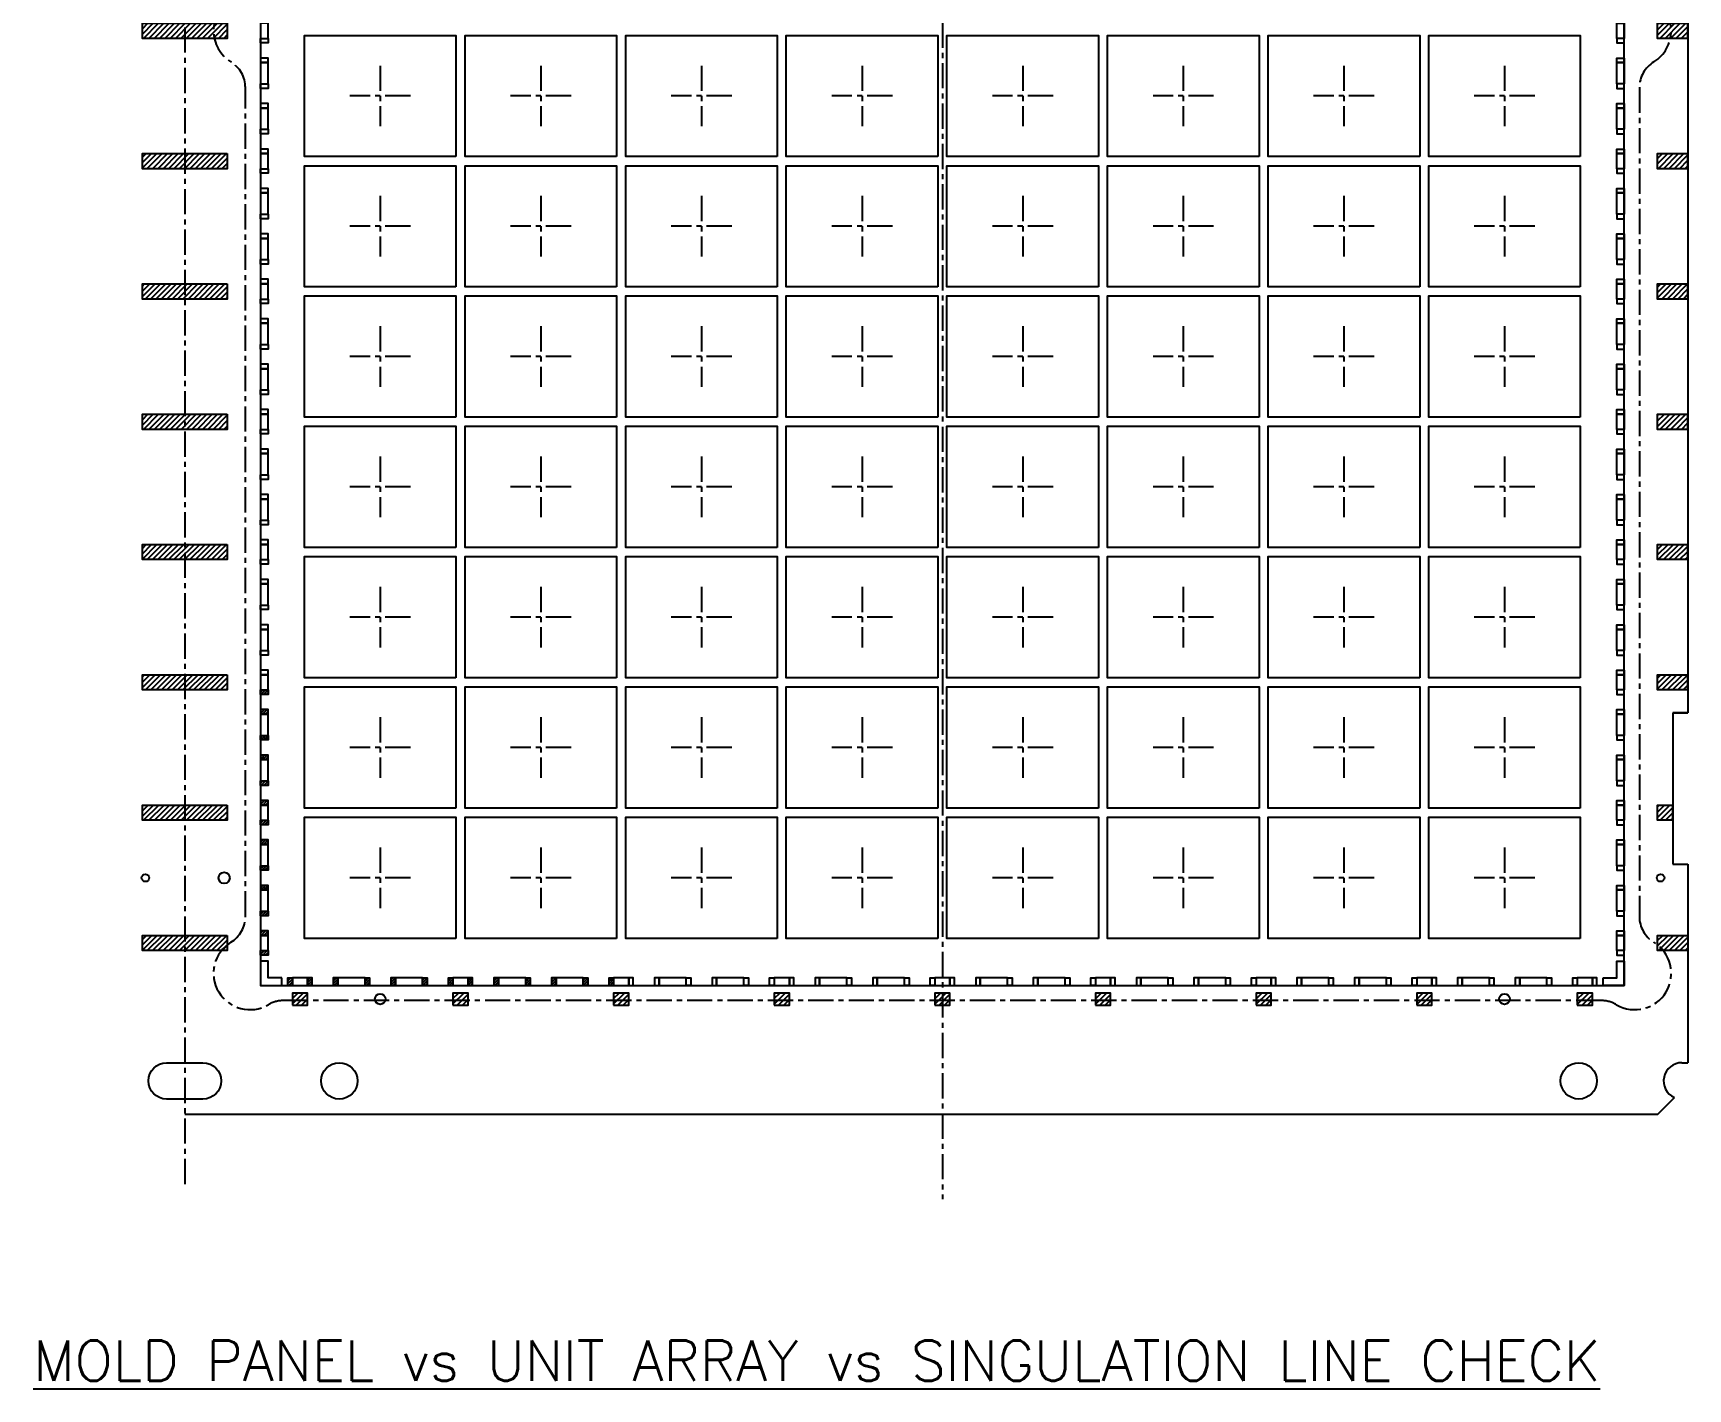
# Model space of a CAD drawing. Extents: x 255 to 461, y -61 to 88.
# Drawn here: x 377.2 to 459.1, y -47.1 to 20 of the extents above; entities that cross this region are included whole.
import ezdxf

# ---------------------------------------------------------------- set-up
doc = ezdxf.new("R2010")
doc.units = 0
doc.header["$MEASUREMENT"] = 0
doc.linetypes.add('CENTER', pattern=[2, 1.25, -0.25, 0.25, -0.25])
doc.layers.get('0').update_dxf_attribs({"linetype": 'CONTINUOUS'})
doc.layers.add('CENTER', color=1, linetype='CENTER')
doc.layers.add('half_bottom', color=4, linetype='CONTINUOUS')
doc.styles.add('ROMANS', font='romans.shx', dxfattribs={"height": 2})
pattern_1 = [(45, (849.88825, 405.13205), (-0.066291261, 0.066291261), [])]
pattern_2 = [(45, (-138.37387, 462.52261), (-0.13258252, 0.13258252), [])]

msp = doc.modelspace()

# ---------------------------------------------------------------- hatches: boundary and pattern name
at = {"layer": 'half_bottom'}
h = msp.add_hatch(dxfattribs=at)
h.set_pattern_fill('ANSI31', color=256, scale=1.5, angle=180, style=0)
h.set_pattern_definition([(225, (-138.37387, 462.52261), (0.13258252, -0.13258252), [])])
h.paths.add_polyline_path([(386.831, 65.603), (382.631, 65.603), (382.631, 64.853), (386.831, 64.853)])
h.paths.add_polyline_path([(386.831, 59.153), (382.631, 59.153), (382.631, 58.403), (386.831, 58.403)])
h.paths.add_polyline_path([(386.831, 52.703), (382.631, 52.703), (382.631, 51.953), (386.831, 51.953)])
h.paths.add_polyline_path([(386.831, 46.253), (382.631, 46.253), (382.631, 45.503), (386.831, 45.503)])
h.paths.add_polyline_path([(386.831, 39.803), (382.631, 39.803), (382.631, 39.053), (386.831, 39.053)])
h.paths.add_polyline_path([(386.831, 33.353), (382.631, 33.353), (382.631, 32.603), (386.831, 32.603)])
h.paths.add_polyline_path([(386.831, 26.903), (382.631, 26.903), (382.631, 26.153), (386.831, 26.153)])
h.paths.add_polyline_path([(386.831, 20.453), (382.631, 20.453), (382.631, 19.703), (386.831, 19.703)])
h.paths.add_polyline_path([(386.831, 14.003), (382.631, 14.003), (382.631, 13.253), (386.831, 13.253)])
h.paths.add_polyline_path([(386.831, 7.553), (382.631, 7.553), (382.631, 6.803), (386.831, 6.803)])
h.paths.add_polyline_path([(386.831, 1.103), (382.631, 1.103), (382.631, 0.353), (386.831, 0.353)])
h.paths.add_polyline_path([(386.831, -5.347), (382.631, -5.347), (382.631, -6.097), (386.831, -6.097)])
h.paths.add_polyline_path([(386.831, -11.797), (382.631, -11.797), (382.631, -12.547), (386.831, -12.547)])
h.paths.add_polyline_path([(386.831, -18.247), (382.631, -18.247), (382.631, -18.997), (386.831, -18.997)])
h.paths.add_polyline_path([(386.831, -24.697), (382.631, -24.697), (382.631, -25.447), (386.831, -25.447)])
h = msp.add_hatch(dxfattribs=at)
h.set_pattern_fill('ANSI31', color=256, scale=1.5)
h.set_pattern_definition([(45, (587.0097, 264.31879), (-0.13258252, 0.13258252), [])])
h.paths.add_polyline_path([(457.631, 64.853), (459.131, 64.853), (459.131, 65.603), (457.631, 65.603)])
h.paths.add_polyline_path([(457.631, 59.153), (457.631, 58.403), (458.381, 58.403), (458.381, 59.153)])
h.paths.add_polyline_path([(459.131, 51.953), (459.131, 52.703), (457.631, 52.703), (457.631, 51.953)])
h.paths.add_polyline_path([(457.631, 45.503), (459.131, 45.503), (459.131, 46.253), (457.631, 46.253)])
h.paths.add_polyline_path([(457.631, 32.603), (459.131, 32.603), (459.131, 33.353), (457.631, 33.353)])
h.paths.add_polyline_path([(457.631, 39.053), (459.131, 39.053), (459.131, 39.803), (457.631, 39.803)])
h.paths.add_polyline_path([(457.631, 26.153), (459.131, 26.153), (459.131, 26.903), (457.631, 26.903)])
h.paths.add_polyline_path([(457.631, 19.703), (459.131, 19.703), (459.131, 20.453), (457.631, 20.453)])
h.paths.add_polyline_path([(457.631, 13.253), (459.131, 13.253), (459.131, 14.003), (457.631, 14.003)])
h.paths.add_polyline_path([(457.631, 6.803), (459.131, 6.803), (459.131, 7.553), (457.631, 7.553)])
h.paths.add_polyline_path([(457.631, 1.103), (457.631, 0.353), (459.131, 0.353), (459.131, 1.103)])
h.paths.add_polyline_path([(457.631, -6.097), (459.131, -6.097), (459.131, -5.347), (457.631, -5.347)])
h.paths.add_polyline_path([(457.631, -12.547), (459.131, -12.547), (459.131, -11.797), (457.631, -11.797)])
h.paths.add_polyline_path([(459.131, -24.697), (457.631, -24.697), (457.631, -25.447), (459.131, -25.447)])
h.paths.add_polyline_path([(458.381, -18.247), (457.631, -18.247), (457.631, -18.997), (458.381, -18.997)])
h = msp.add_hatch(dxfattribs=at)
h.set_pattern_fill('ANSI31', color=256, scale=0.75)
h.set_pattern_definition(pattern_1)
h.paths.add_polyline_path([(388.856, -12.547), (388.481, -12.547), (388.481, -12.772), (388.856, -12.772)])
h.paths.add_polyline_path([(388.856, -13.522), (388.481, -13.522), (388.481, -13.747), (388.856, -13.747)])
h.paths.add_polyline_path([(388.856, -14.797), (388.481, -14.797), (388.481, -15.022), (388.856, -15.022)])
h.paths.add_polyline_path([(388.856, -15.772), (388.481, -15.772), (388.481, -15.997), (388.856, -15.997)])
h.paths.add_polyline_path([(388.856, -17.047), (388.481, -17.047), (388.481, -17.272), (388.856, -17.272)])
h.paths.add_polyline_path([(388.856, -18.022), (388.481, -18.022), (388.481, -18.247), (388.856, -18.247)])
h.paths.add_polyline_path([(388.856, -18.997), (388.481, -18.997), (388.481, -19.222), (388.856, -19.222)])
h.paths.add_polyline_path([(388.856, -19.972), (388.481, -19.972), (388.481, -20.197), (388.856, -20.197)])
h.paths.add_polyline_path([(388.856, -21.247), (388.481, -21.247), (388.481, -21.472), (388.856, -21.472)])
h.paths.add_polyline_path([(388.856, -22.222), (388.481, -22.222), (388.481, -22.447), (388.856, -22.447)])
h.paths.add_polyline_path([(388.856, -23.497), (388.481, -23.497), (388.481, -23.722), (388.856, -23.722)])
h.paths.add_polyline_path([(388.856, -24.472), (388.481, -24.472), (388.481, -24.697), (388.856, -24.697)])
h.paths.add_polyline_path([(388.856, -25.447), (388.481, -25.447), (388.481, -25.672), (388.856, -25.672)])
h = msp.add_hatch(dxfattribs=at)
h.set_pattern_fill('ANSI31', color=256, scale=0.75)
h.set_pattern_definition(pattern_1)
h.paths.add_polyline_path([(390.056, -26.797), (389.831, -26.797), (389.831, -27.172), (390.056, -27.172)])
h.paths.add_polyline_path([(391.031, -26.797), (390.806, -26.797), (390.806, -27.172), (391.031, -27.172)])
h.paths.add_polyline_path([(392.306, -26.797), (392.081, -26.797), (392.081, -27.172), (392.306, -27.172)])
h.paths.add_polyline_path([(393.881, -26.797), (393.656, -26.797), (393.656, -27.172), (393.881, -27.172)])
h.paths.add_polyline_path([(395.156, -26.797), (394.931, -26.797), (394.931, -27.172), (395.156, -27.172)])
h.paths.add_polyline_path([(396.731, -26.797), (396.506, -26.797), (396.506, -27.172), (396.731, -27.172)])
h.paths.add_polyline_path([(398.006, -26.797), (397.781, -26.797), (397.781, -27.172), (398.006, -27.172)])
h.paths.add_polyline_path([(398.981, -26.797), (398.756, -26.797), (398.756, -27.172), (398.981, -27.172)])
h.paths.add_polyline_path([(400.256, -26.797), (400.031, -26.797), (400.031, -27.172), (400.256, -27.172)])
h.paths.add_polyline_path([(401.831, -26.797), (401.606, -26.797), (401.606, -27.172), (401.831, -27.172)])
h.paths.add_polyline_path([(403.106, -26.797), (402.881, -26.797), (402.881, -27.172), (403.106, -27.172)])
h.paths.add_polyline_path([(404.681, -26.797), (404.456, -26.797), (404.456, -27.172), (404.681, -27.172)])
h.paths.add_polyline_path([(405.956, -26.797), (405.731, -26.797), (405.731, -27.172), (405.956, -27.172)])
h = msp.add_hatch(dxfattribs=at)
h.set_pattern_fill('ANSI31', color=256, scale=1.5, style=0)
h.set_pattern_definition(pattern_2)
h.paths.add_polyline_path([(390.806, -27.547), (390.056, -27.547), (390.056, -28.147), (390.806, -28.147)])
h = msp.add_hatch(dxfattribs=at)
h.set_pattern_fill('ANSI31', color=256, scale=1.5, style=0)
h.set_pattern_definition(pattern_2)
h.paths.add_polyline_path([(398.006, -27.547), (398.006, -28.147), (398.756, -28.147), (398.756, -27.547)])
h = msp.add_hatch(dxfattribs=at)
h.set_pattern_fill('ANSI31', color=256, scale=1.5, style=0)
h.set_pattern_definition(pattern_2)
h.paths.add_polyline_path([(405.956, -28.147), (406.706, -28.147), (406.706, -27.547), (405.956, -27.547)])
h = msp.add_hatch(dxfattribs=at)
h.set_pattern_fill('ANSI31', color=256, scale=1.5, style=0)
h.set_pattern_definition(pattern_2)
h.paths.add_polyline_path([(413.906, -27.547), (413.906, -28.147), (414.656, -28.147), (414.656, -27.547)])
h = msp.add_hatch(dxfattribs=at)
h.set_pattern_fill('ANSI31', color=256, scale=1.5, style=0)
h.set_pattern_definition(pattern_2)
h.paths.add_polyline_path([(421.856, -28.147), (422.606, -28.147), (422.606, -27.547), (421.856, -27.547)])
h = msp.add_hatch(dxfattribs=at)
h.set_pattern_fill('ANSI31', color=256, scale=1.5, style=0)
h.set_pattern_definition(pattern_2)
h.paths.add_polyline_path([(429.806, -28.147), (430.556, -28.147), (430.556, -27.547), (429.806, -27.547)])
h = msp.add_hatch(dxfattribs=at)
h.set_pattern_fill('ANSI31', color=256, scale=1.5, style=0)
h.set_pattern_definition(pattern_2)
h.paths.add_polyline_path([(437.756, -27.547), (437.756, -28.147), (438.506, -28.147), (438.506, -27.547)])
h = msp.add_hatch(dxfattribs=at)
h.set_pattern_fill('ANSI31', color=256, scale=1.5, style=0)
h.set_pattern_definition(pattern_2)
h.paths.add_polyline_path([(445.706, -27.547), (445.706, -28.147), (446.456, -28.147), (446.456, -27.547)])
h = msp.add_hatch(dxfattribs=at)
h.set_pattern_fill('ANSI31', color=256, scale=1.5, style=0)
h.set_pattern_definition(pattern_2)
h.paths.add_polyline_path([(453.656, -27.547), (453.656, -28.147), (454.406, -28.147), (454.406, -27.547)])

# ---------------------------------------------------------------- linework, layer by layer
for p, q in [((459.131, 53.828), (459.131, -13.672)), ((459.131, 53.828), (459.131, -13.672)), ((459.131, -13.672), (458.381, -13.672)), ((458.381, -13.672), (458.381, -21.172)), ((458.381, -13.672), (459.131, -13.672)), ((458.381, -13.672), (458.381, -21.172)), ((458.381, -21.172), (459.131, -21.172)), ((458.381, -21.172), (459.131, -21.172)), ((459.131, -21.172), (459.131, -30.997)), ((458.831, -30.997), (459.131, -30.997)), ((457.637, -33.547), (458.465, -32.719)), ((384.731, -33.547), (457.637, -33.547))]:
    msp.add_line(p, q)
for points in [[(388.481, -27.172), (455.981, -27.172), (455.981, 67.328), (388.481, 67.328)], [(388.481, 20.453), (388.481, 19.703), (388.856, 19.703), (388.856, 20.453)], [(455.981, 20.453), (455.981, 19.703), (455.606, 19.703), (455.606, 20.453)], [(388.481, 18.503), (388.481, 17.453), (388.856, 17.453), (388.856, 18.503)], [(455.981, 18.503), (455.981, 17.453), (455.606, 17.453), (455.606, 18.503)], [(388.481, 16.253), (388.481, 15.203), (388.856, 15.203), (388.856, 16.253)], [(455.981, 16.253), (455.981, 15.203), (455.606, 15.203), (455.606, 16.253)], [(388.481, 14.003), (388.481, 13.253), (388.856, 13.253), (388.856, 14.003)], [(455.981, 14.003), (455.981, 13.253), (455.606, 13.253), (455.606, 14.003)], [(388.481, 12.053), (388.481, 11.003), (388.856, 11.003), (388.856, 12.053)], [(455.981, 12.053), (455.981, 11.003), (455.606, 11.003), (455.606, 12.053)], [(388.481, 9.803), (388.481, 8.753), (388.856, 8.753), (388.856, 9.803)], [(455.981, 9.803), (455.981, 8.753), (455.606, 8.753), (455.606, 9.803)], [(388.481, 7.553), (388.481, 6.803), (388.856, 6.803), (388.856, 7.553)], [(455.981, 7.553), (455.981, 6.803), (455.606, 6.803), (455.606, 7.553)], [(388.481, 5.603), (388.481, 4.553), (388.856, 4.553), (388.856, 5.603)], [(455.981, 5.603), (455.981, 4.553), (455.606, 4.553), (455.606, 5.603)], [(388.481, 3.353), (388.481, 2.303), (388.856, 2.303), (388.856, 3.353)], [(455.981, 3.353), (455.981, 2.303), (455.606, 2.303), (455.606, 3.353)], [(388.481, 1.103), (388.481, 0.353), (388.856, 0.353), (388.856, 1.103)], [(455.981, 1.103), (455.981, 0.353), (455.606, 0.353), (455.606, 1.103)], [(388.481, -0.847), (388.481, -1.897), (388.856, -1.897), (388.856, -0.847)], [(455.981, -0.847), (455.981, -1.897), (455.606, -1.897), (455.606, -0.847)], [(388.481, -3.097), (388.481, -4.147), (388.856, -4.147), (388.856, -3.097)], [(455.981, -3.097), (455.981, -4.147), (455.606, -4.147), (455.606, -3.097)], [(388.481, -5.347), (388.481, -6.097), (388.856, -6.097), (388.856, -5.347)], [(455.981, -5.347), (455.981, -6.097), (455.606, -6.097), (455.606, -5.347)], [(388.481, -7.297), (388.481, -8.347), (388.856, -8.347), (388.856, -7.297)], [(455.981, -7.297), (455.981, -8.347), (455.606, -8.347), (455.606, -7.297)], [(388.481, -9.547), (388.481, -10.597), (388.856, -10.597), (388.856, -9.547)], [(455.981, -9.547), (455.981, -10.597), (455.606, -10.597), (455.606, -9.547)], [(388.481, -11.797), (388.481, -12.547), (388.856, -12.547), (388.856, -11.797)], [(455.981, -11.797), (455.981, -12.547), (455.606, -12.547), (455.606, -11.797)], [(388.481, -13.747), (388.481, -14.797), (388.856, -14.797), (388.856, -13.747)], [(455.981, -13.747), (455.981, -14.797), (455.606, -14.797), (455.606, -13.747)], [(388.481, -15.997), (388.481, -17.047), (388.856, -17.047), (388.856, -15.997)], [(455.981, -15.997), (455.981, -17.047), (455.606, -17.047), (455.606, -15.997)], [(388.481, -18.247), (388.481, -18.997), (388.856, -18.997), (388.856, -18.247)], [(455.981, -18.247), (455.981, -18.997), (455.606, -18.997), (455.606, -18.247)], [(388.481, -20.197), (388.481, -21.247), (388.856, -21.247), (388.856, -20.197)], [(455.981, -20.197), (455.981, -21.247), (455.606, -21.247), (455.606, -20.197)], [(388.481, -22.447), (388.481, -23.497), (388.856, -23.497), (388.856, -22.447)], [(455.981, -22.447), (455.981, -23.497), (455.606, -23.497), (455.606, -22.447)], [(388.481, -24.697), (388.481, -25.447), (388.856, -25.447), (388.856, -24.697)], [(455.981, -24.697), (455.981, -25.447), (455.606, -25.447), (455.606, -24.697)], [(389.531, -26.797), (388.856, -26.797), (388.856, -25.972), (388.481, -25.972), (388.481, -27.172), (389.531, -27.172)], [(454.931, -26.797), (455.606, -26.797), (455.606, -25.972), (455.981, -25.972), (455.981, -27.172), (454.931, -27.172)], [(390.806, -26.797), (390.056, -26.797), (390.056, -27.172), (390.806, -27.172)], [(393.656, -27.172), (393.656, -26.797), (392.306, -26.797), (392.306, -27.172)], [(396.506, -27.172), (396.506, -26.797), (395.156, -26.797), (395.156, -27.172)], [(398.756, -26.797), (398.006, -26.797), (398.006, -27.172), (398.756, -27.172)], [(401.606, -27.172), (401.606, -26.797), (400.256, -26.797), (400.256, -27.172)], [(404.456, -27.172), (404.456, -26.797), (403.106, -26.797), (403.106, -27.172)], [(406.706, -26.797), (405.956, -26.797), (405.956, -27.172), (406.706, -27.172)], [(409.556, -27.172), (409.556, -26.797), (408.206, -26.797), (408.206, -27.172)], [(412.406, -27.172), (412.406, -26.797), (411.056, -26.797), (411.056, -27.172)], [(414.656, -26.797), (413.906, -26.797), (413.906, -27.172), (414.656, -27.172)], [(417.506, -27.172), (417.506, -26.797), (416.156, -26.797), (416.156, -27.172)], [(420.356, -27.172), (420.356, -26.797), (419.006, -26.797), (419.006, -27.172)], [(422.606, -26.797), (421.856, -26.797), (421.856, -27.172), (422.606, -27.172)], [(425.456, -27.172), (425.456, -26.797), (424.106, -26.797), (424.106, -27.172)], [(428.306, -27.172), (428.306, -26.797), (426.956, -26.797), (426.956, -27.172)], [(430.556, -26.797), (429.806, -26.797), (429.806, -27.172), (430.556, -27.172)], [(433.406, -27.172), (433.406, -26.797), (432.056, -26.797), (432.056, -27.172)], [(436.256, -27.172), (436.256, -26.797), (434.906, -26.797), (434.906, -27.172)], [(438.506, -26.797), (437.756, -26.797), (437.756, -27.172), (438.506, -27.172)], [(441.356, -27.172), (441.356, -26.797), (440.006, -26.797), (440.006, -27.172)], [(444.206, -27.172), (444.206, -26.797), (442.856, -26.797), (442.856, -27.172)], [(446.456, -26.797), (445.706, -26.797), (445.706, -27.172), (446.456, -27.172)], [(449.306, -27.172), (449.306, -26.797), (447.956, -26.797), (447.956, -27.172)], [(452.156, -27.172), (452.156, -26.797), (450.806, -26.797), (450.806, -27.172)], [(454.406, -26.797), (453.656, -26.797), (453.656, -27.172), (454.406, -27.172)]]:
    msp.add_lwpolyline(points, close=True)
at = {"linetype": 'ByBlock'}
for points in [[(398.156, 13.853), (390.656, 13.853), (390.656, 19.853), (398.156, 19.853)], [(406.106, 13.853), (398.606, 13.853), (398.606, 19.853), (406.106, 19.853)], [(414.056, 13.853), (406.556, 13.853), (406.556, 19.853), (414.056, 19.853)], [(422.006, 13.853), (414.506, 13.853), (414.506, 19.853), (422.006, 19.853)], [(429.956, 13.853), (422.456, 13.853), (422.456, 19.853), (429.956, 19.853)], [(437.906, 13.853), (430.406, 13.853), (430.406, 19.853), (437.906, 19.853)], [(445.856, 13.853), (438.356, 13.853), (438.356, 19.853), (445.856, 19.853)], [(453.806, 13.853), (446.306, 13.853), (446.306, 19.853), (453.806, 19.853)], [(398.156, 7.403), (390.656, 7.403), (390.656, 13.403), (398.156, 13.403)], [(406.106, 7.403), (398.606, 7.403), (398.606, 13.403), (406.106, 13.403)], [(414.056, 7.403), (406.556, 7.403), (406.556, 13.403), (414.056, 13.403)], [(422.006, 7.403), (414.506, 7.403), (414.506, 13.403), (422.006, 13.403)], [(429.956, 7.403), (422.456, 7.403), (422.456, 13.403), (429.956, 13.403)], [(437.906, 7.403), (430.406, 7.403), (430.406, 13.403), (437.906, 13.403)], [(445.856, 7.403), (438.356, 7.403), (438.356, 13.403), (445.856, 13.403)], [(453.806, 7.403), (446.306, 7.403), (446.306, 13.403), (453.806, 13.403)], [(398.156, 0.953), (390.656, 0.953), (390.656, 6.953), (398.156, 6.953)], [(406.106, 0.953), (398.606, 0.953), (398.606, 6.953), (406.106, 6.953)], [(414.056, 0.953), (406.556, 0.953), (406.556, 6.953), (414.056, 6.953)], [(422.006, 0.953), (414.506, 0.953), (414.506, 6.953), (422.006, 6.953)], [(429.956, 0.953), (422.456, 0.953), (422.456, 6.953), (429.956, 6.953)], [(437.906, 0.953), (430.406, 0.953), (430.406, 6.953), (437.906, 6.953)], [(445.856, 0.953), (438.356, 0.953), (438.356, 6.953), (445.856, 6.953)], [(453.806, 0.953), (446.306, 0.953), (446.306, 6.953), (453.806, 6.953)], [(398.156, -5.497), (390.656, -5.497), (390.656, 0.503), (398.156, 0.503)], [(406.106, -5.497), (398.606, -5.497), (398.606, 0.503), (406.106, 0.503)], [(414.056, -5.497), (406.556, -5.497), (406.556, 0.503), (414.056, 0.503)], [(422.006, -5.497), (414.506, -5.497), (414.506, 0.503), (422.006, 0.503)], [(429.956, -5.497), (422.456, -5.497), (422.456, 0.503), (429.956, 0.503)], [(437.906, -5.497), (430.406, -5.497), (430.406, 0.503), (437.906, 0.503)], [(445.856, -5.497), (438.356, -5.497), (438.356, 0.503), (445.856, 0.503)], [(453.806, -5.497), (446.306, -5.497), (446.306, 0.503), (453.806, 0.503)], [(398.156, -11.947), (390.656, -11.947), (390.656, -5.947), (398.156, -5.947)], [(406.106, -11.947), (398.606, -11.947), (398.606, -5.947), (406.106, -5.947)], [(414.056, -11.947), (406.556, -11.947), (406.556, -5.947), (414.056, -5.947)], [(422.006, -11.947), (414.506, -11.947), (414.506, -5.947), (422.006, -5.947)], [(429.956, -11.947), (422.456, -11.947), (422.456, -5.947), (429.956, -5.947)], [(437.906, -11.947), (430.406, -11.947), (430.406, -5.947), (437.906, -5.947)], [(445.856, -11.947), (438.356, -11.947), (438.356, -5.947), (445.856, -5.947)], [(453.806, -11.947), (446.306, -11.947), (446.306, -5.947), (453.806, -5.947)], [(398.156, -18.397), (390.656, -18.397), (390.656, -12.397), (398.156, -12.397)], [(406.106, -18.397), (398.606, -18.397), (398.606, -12.397), (406.106, -12.397)], [(414.056, -18.397), (406.556, -18.397), (406.556, -12.397), (414.056, -12.397)], [(422.006, -18.397), (414.506, -18.397), (414.506, -12.397), (422.006, -12.397)], [(429.956, -18.397), (422.456, -18.397), (422.456, -12.397), (429.956, -12.397)], [(437.906, -18.397), (430.406, -18.397), (430.406, -12.397), (437.906, -12.397)], [(445.856, -18.397), (438.356, -18.397), (438.356, -12.397), (445.856, -12.397)], [(453.806, -18.397), (446.306, -18.397), (446.306, -12.397), (453.806, -12.397)], [(398.156, -24.847), (390.656, -24.847), (390.656, -18.847), (398.156, -18.847)], [(406.106, -24.847), (398.606, -24.847), (398.606, -18.847), (406.106, -18.847)], [(414.056, -24.847), (406.556, -24.847), (406.556, -18.847), (414.056, -18.847)], [(422.006, -24.847), (414.506, -24.847), (414.506, -18.847), (422.006, -18.847)], [(429.956, -24.847), (422.456, -24.847), (422.456, -18.847), (429.956, -18.847)], [(437.906, -24.847), (430.406, -24.847), (430.406, -18.847), (437.906, -18.847)], [(445.856, -24.847), (438.356, -24.847), (438.356, -18.847), (445.856, -18.847)], [(453.806, -24.847), (446.306, -24.847), (446.306, -18.847), (453.806, -18.847)]]:
    msp.add_lwpolyline(points, close=True, dxfattribs=at)
msp.add_lwpolyline([(385.631, -30.997, -1), (385.631, -32.797), (383.831, -32.797, -1), (383.831, -30.997)], format="xyb", close=True)
for centre, radius in [((382.781, -21.847), 0.188), ((386.681, -21.847), 0.277), ((457.781, -21.847), 0.188), ((394.406, -27.847), 0.263), ((450.056, -27.847), 0.263), ((392.381, -31.897), 0.9), ((453.731, -31.897), 0.9)]:
    msp.add_circle(centre, radius)
msp.add_arc((458.831, -31.897), 0.9, 90, 245.9607)
at = {"layer": 'CENTER'}
for p, q in [((384.731, 74.247), (384.731, -37.148)), ((422.231, 72.483), (422.231, -37.75)), ((394.406, 18.353), (394.406, 15.353)), ((402.356, 18.353), (402.356, 15.353)), ((410.306, 18.353), (410.306, 15.353)), ((418.256, 18.353), (418.256, 15.353)), ((426.206, 18.353), (426.206, 15.353)), ((434.156, 18.353), (434.156, 15.353)), ((442.106, 18.353), (442.106, 15.353)), ((450.056, 18.353), (450.056, 15.353)), ((395.906, 16.853), (392.906, 16.853)), ((403.856, 16.853), (400.856, 16.853)), ((411.806, 16.853), (408.806, 16.853)), ((419.756, 16.853), (416.756, 16.853)), ((427.706, 16.853), (424.706, 16.853)), ((435.656, 16.853), (432.656, 16.853)), ((443.606, 16.853), (440.606, 16.853)), ((451.556, 16.853), (448.556, 16.853)), ((394.406, 11.903), (394.406, 8.903)), ((402.356, 11.903), (402.356, 8.903)), ((410.306, 11.903), (410.306, 8.903)), ((418.256, 11.903), (418.256, 8.903)), ((426.206, 11.903), (426.206, 8.903)), ((434.156, 11.903), (434.156, 8.903)), ((442.106, 11.903), (442.106, 8.903)), ((450.056, 11.903), (450.056, 8.903)), ((395.906, 10.403), (392.906, 10.403)), ((403.856, 10.403), (400.856, 10.403)), ((411.806, 10.403), (408.806, 10.403)), ((419.756, 10.403), (416.756, 10.403)), ((427.706, 10.403), (424.706, 10.403)), ((435.656, 10.403), (432.656, 10.403)), ((443.606, 10.403), (440.606, 10.403)), ((451.556, 10.403), (448.556, 10.403)), ((394.406, 5.453), (394.406, 2.453)), ((402.356, 5.453), (402.356, 2.453)), ((410.306, 5.453), (410.306, 2.453)), ((418.256, 5.453), (418.256, 2.453)), ((426.206, 5.453), (426.206, 2.453)), ((434.156, 5.453), (434.156, 2.453)), ((442.106, 5.453), (442.106, 2.453)), ((450.056, 5.453), (450.056, 2.453)), ((395.906, 3.953), (392.906, 3.953)), ((403.856, 3.953), (400.856, 3.953)), ((411.806, 3.953), (408.806, 3.953)), ((419.756, 3.953), (416.756, 3.953)), ((427.706, 3.953), (424.706, 3.953)), ((435.656, 3.953), (432.656, 3.953)), ((443.606, 3.953), (440.606, 3.953)), ((451.556, 3.953), (448.556, 3.953)), ((394.406, -0.997), (394.406, -3.997)), ((402.356, -0.997), (402.356, -3.997)), ((410.306, -0.997), (410.306, -3.997)), ((418.256, -0.997), (418.256, -3.997)), ((426.206, -0.997), (426.206, -3.997)), ((434.156, -0.997), (434.156, -3.997)), ((442.106, -0.997), (442.106, -3.997)), ((450.056, -0.997), (450.056, -3.997)), ((395.906, -2.497), (392.906, -2.497)), ((403.856, -2.497), (400.856, -2.497)), ((411.806, -2.497), (408.806, -2.497)), ((419.756, -2.497), (416.756, -2.497)), ((427.706, -2.497), (424.706, -2.497)), ((435.656, -2.497), (432.656, -2.497)), ((443.606, -2.497), (440.606, -2.497)), ((451.556, -2.497), (448.556, -2.497)), ((394.406, -7.447), (394.406, -10.447)), ((402.356, -7.447), (402.356, -10.447)), ((410.306, -7.447), (410.306, -10.447)), ((418.256, -7.447), (418.256, -10.447)), ((426.206, -7.447), (426.206, -10.447)), ((434.156, -7.447), (434.156, -10.447)), ((442.106, -7.447), (442.106, -10.447)), ((450.056, -7.447), (450.056, -10.447)), ((395.906, -8.947), (392.906, -8.947)), ((403.856, -8.947), (400.856, -8.947)), ((411.806, -8.947), (408.806, -8.947)), ((419.756, -8.947), (416.756, -8.947)), ((427.706, -8.947), (424.706, -8.947)), ((435.656, -8.947), (432.656, -8.947)), ((443.606, -8.947), (440.606, -8.947)), ((451.556, -8.947), (448.556, -8.947)), ((394.406, -13.897), (394.406, -16.897)), ((402.356, -13.897), (402.356, -16.897)), ((410.306, -13.897), (410.306, -16.897)), ((418.256, -13.897), (418.256, -16.897)), ((426.206, -13.897), (426.206, -16.897)), ((434.156, -13.897), (434.156, -16.897)), ((442.106, -13.897), (442.106, -16.897)), ((450.056, -13.897), (450.056, -16.897)), ((395.906, -15.397), (392.906, -15.397)), ((403.856, -15.397), (400.856, -15.397)), ((411.806, -15.397), (408.806, -15.397)), ((419.756, -15.397), (416.756, -15.397)), ((427.706, -15.397), (424.706, -15.397)), ((435.656, -15.397), (432.656, -15.397)), ((443.606, -15.397), (440.606, -15.397)), ((451.556, -15.397), (448.556, -15.397)), ((394.406, -20.347), (394.406, -23.347)), ((402.356, -20.347), (402.356, -23.347)), ((410.306, -20.347), (410.306, -23.347)), ((418.256, -20.347), (418.256, -23.347)), ((426.206, -20.347), (426.206, -23.347)), ((434.156, -20.347), (434.156, -23.347)), ((442.106, -20.347), (442.106, -23.347)), ((450.056, -20.347), (450.056, -23.347)), ((395.906, -21.847), (392.906, -21.847)), ((403.856, -21.847), (400.856, -21.847)), ((411.806, -21.847), (408.806, -21.847)), ((419.756, -21.847), (416.756, -21.847)), ((427.706, -21.847), (424.706, -21.847)), ((435.656, -21.847), (432.656, -21.847)), ((443.606, -21.847), (440.606, -21.847)), ((451.556, -21.847), (448.556, -21.847))]:
    msp.add_line(p, q, dxfattribs=at)
at = {"layer": 'CENTER', "color": 1, "linetype": 'CENTER'}
msp.add_lwpolyline([(387.015, 21.613, 0.260875), (387.731, 22.891), (387.731, 63.915, 0.260875), (387.015, 65.194, -0.989214), (388.864, 68.283, 0.132863), (389.62, 68.078), (454.843, 68.078, 0.132863), (455.599, 68.283, -0.989214), (457.447, 65.194, 0.260875), (456.731, 63.915), (456.731, 22.891, 0.260875), (457.447, 21.613, -0.559851), (457.447, 18.544, 0.260875), (456.731, 17.265), (456.731, -23.759, 0.260875), (457.447, -25.037, -0.989214), (455.599, -28.126, 0.132863), (454.843, -27.922), (389.62, -27.922, 0.132863), (388.864, -28.126, -0.989214), (387.015, -25.037, 0.260875), (387.731, -23.759), (387.731, 17.265, 0.260875), (387.015, 18.544, -0.559851)], format="xyb", close=True, dxfattribs=at)
at = {"layer": 'half_bottom'}
for p, q in [((459.131, 19.703), (459.131, 20.453)), ((459.131, 13.253), (459.131, 14.003)), ((459.131, 6.803), (459.131, 7.553)), ((459.131, 0.353), (459.131, 1.103)), ((459.131, -6.097), (459.131, -5.347)), ((459.131, -12.547), (459.131, -11.797)), ((458.381, -18.997), (458.381, -18.247)), ((459.131, -24.697), (459.131, -25.447))]:
    msp.add_line(p, q, dxfattribs=at)
for points in [[(386.831, 20.453), (386.831, 19.703), (382.631, 19.703), (382.631, 20.453)], [(388.856, 19.703), (388.856, 19.478), (388.481, 19.478), (388.481, 19.703)], [(455.606, 19.703), (455.606, 19.478), (455.981, 19.478), (455.981, 19.703)], [(388.856, 18.503), (388.856, 18.728), (388.481, 18.728), (388.481, 18.503)], [(455.606, 18.503), (455.606, 18.728), (455.981, 18.728), (455.981, 18.503)], [(388.856, 17.453), (388.856, 17.228), (388.481, 17.228), (388.481, 17.453)], [(455.606, 17.453), (455.606, 17.228), (455.981, 17.228), (455.981, 17.453)], [(388.856, 16.253), (388.856, 16.478), (388.481, 16.478), (388.481, 16.253)], [(455.606, 16.253), (455.606, 16.478), (455.981, 16.478), (455.981, 16.253)], [(388.856, 15.203), (388.856, 14.978), (388.481, 14.978), (388.481, 15.203)], [(455.606, 15.203), (455.606, 14.978), (455.981, 14.978), (455.981, 15.203)], [(386.831, 14.003), (386.831, 13.253), (382.631, 13.253), (382.631, 14.003)], [(388.856, 14.003), (388.856, 14.228), (388.481, 14.228), (388.481, 14.003)], [(455.606, 14.003), (455.606, 14.228), (455.981, 14.228), (455.981, 14.003)], [(388.856, 13.253), (388.856, 13.028), (388.481, 13.028), (388.481, 13.253)], [(455.606, 13.253), (455.606, 13.028), (455.981, 13.028), (455.981, 13.253)], [(388.856, 12.053), (388.856, 12.278), (388.481, 12.278), (388.481, 12.053)], [(455.606, 12.053), (455.606, 12.278), (455.981, 12.278), (455.981, 12.053)], [(388.856, 11.003), (388.856, 10.778), (388.481, 10.778), (388.481, 11.003)], [(455.606, 11.003), (455.606, 10.778), (455.981, 10.778), (455.981, 11.003)], [(388.856, 9.803), (388.856, 10.028), (388.481, 10.028), (388.481, 9.803)], [(455.606, 9.803), (455.606, 10.028), (455.981, 10.028), (455.981, 9.803)], [(388.856, 8.753), (388.856, 8.528), (388.481, 8.528), (388.481, 8.753)], [(455.606, 8.753), (455.606, 8.528), (455.981, 8.528), (455.981, 8.753)], [(386.831, 7.553), (386.831, 6.803), (382.631, 6.803), (382.631, 7.553)], [(388.856, 7.553), (388.856, 7.778), (388.481, 7.778), (388.481, 7.553)], [(455.606, 7.553), (455.606, 7.778), (455.981, 7.778), (455.981, 7.553)], [(388.856, 6.803), (388.856, 6.578), (388.481, 6.578), (388.481, 6.803)], [(455.606, 6.803), (455.606, 6.578), (455.981, 6.578), (455.981, 6.803)], [(388.856, 5.603), (388.856, 5.828), (388.481, 5.828), (388.481, 5.603)], [(455.606, 5.603), (455.606, 5.828), (455.981, 5.828), (455.981, 5.603)], [(388.856, 4.553), (388.856, 4.328), (388.481, 4.328), (388.481, 4.553)], [(455.606, 4.553), (455.606, 4.328), (455.981, 4.328), (455.981, 4.553)], [(388.856, 3.353), (388.856, 3.578), (388.481, 3.578), (388.481, 3.353)], [(455.606, 3.353), (455.606, 3.578), (455.981, 3.578), (455.981, 3.353)], [(388.856, 2.303), (388.856, 2.078), (388.481, 2.078), (388.481, 2.303)], [(455.606, 2.303), (455.606, 2.078), (455.981, 2.078), (455.981, 2.303)], [(386.831, 1.103), (386.831, 0.353), (382.631, 0.353), (382.631, 1.103)], [(388.856, 1.103), (388.856, 1.328), (388.481, 1.328), (388.481, 1.103)], [(455.606, 1.103), (455.606, 1.328), (455.981, 1.328), (455.981, 1.103)], [(388.856, 0.353), (388.856, 0.128), (388.481, 0.128), (388.481, 0.353)], [(455.606, 0.353), (455.606, 0.128), (455.981, 0.128), (455.981, 0.353)], [(388.856, -0.847), (388.856, -0.622), (388.481, -0.622), (388.481, -0.847)], [(455.606, -0.847), (455.606, -0.622), (455.981, -0.622), (455.981, -0.847)], [(388.856, -1.897), (388.856, -2.122), (388.481, -2.122), (388.481, -1.897)], [(455.606, -1.897), (455.606, -2.122), (455.981, -2.122), (455.981, -1.897)], [(388.856, -3.097), (388.856, -2.872), (388.481, -2.872), (388.481, -3.097)], [(455.606, -3.097), (455.606, -2.872), (455.981, -2.872), (455.981, -3.097)], [(388.856, -4.147), (388.856, -4.372), (388.481, -4.372), (388.481, -4.147)], [(455.606, -4.147), (455.606, -4.372), (455.981, -4.372), (455.981, -4.147)], [(386.831, -5.347), (386.831, -6.097), (382.631, -6.097), (382.631, -5.347)], [(388.856, -5.347), (388.856, -5.122), (388.481, -5.122), (388.481, -5.347)], [(455.606, -5.347), (455.606, -5.122), (455.981, -5.122), (455.981, -5.347)], [(388.856, -6.097), (388.856, -6.322), (388.481, -6.322), (388.481, -6.097)], [(455.606, -6.097), (455.606, -6.322), (455.981, -6.322), (455.981, -6.097)], [(388.856, -7.297), (388.856, -7.072), (388.481, -7.072), (388.481, -7.297)], [(455.606, -7.297), (455.606, -7.072), (455.981, -7.072), (455.981, -7.297)], [(388.856, -8.347), (388.856, -8.572), (388.481, -8.572), (388.481, -8.347)], [(455.606, -8.347), (455.606, -8.572), (455.981, -8.572), (455.981, -8.347)], [(388.856, -9.547), (388.856, -9.322), (388.481, -9.322), (388.481, -9.547)], [(455.606, -9.547), (455.606, -9.322), (455.981, -9.322), (455.981, -9.547)], [(388.856, -10.597), (388.856, -10.822), (388.481, -10.822), (388.481, -10.597)], [(455.606, -10.597), (455.606, -10.822), (455.981, -10.822), (455.981, -10.597)], [(386.831, -11.797), (386.831, -12.547), (382.631, -12.547), (382.631, -11.797)], [(388.856, -11.797), (388.856, -11.572), (388.481, -11.572), (388.481, -11.797)], [(455.606, -11.797), (455.606, -11.572), (455.981, -11.572), (455.981, -11.797)], [(388.856, -12.547), (388.856, -12.772), (388.481, -12.772), (388.481, -12.547)], [(455.606, -12.547), (455.606, -12.772), (455.981, -12.772), (455.981, -12.547)], [(388.856, -13.747), (388.856, -13.522), (388.481, -13.522), (388.481, -13.747)], [(455.606, -13.747), (455.606, -13.522), (455.981, -13.522), (455.981, -13.747)], [(388.856, -14.797), (388.856, -15.022), (388.481, -15.022), (388.481, -14.797)], [(455.606, -14.797), (455.606, -15.022), (455.981, -15.022), (455.981, -14.797)], [(388.856, -15.997), (388.856, -15.772), (388.481, -15.772), (388.481, -15.997)], [(455.606, -15.997), (455.606, -15.772), (455.981, -15.772), (455.981, -15.997)], [(388.856, -17.047), (388.856, -17.272), (388.481, -17.272), (388.481, -17.047)], [(455.606, -17.047), (455.606, -17.272), (455.981, -17.272), (455.981, -17.047)], [(386.831, -18.247), (386.831, -18.997), (382.631, -18.997), (382.631, -18.247)], [(388.856, -18.247), (388.856, -18.022), (388.481, -18.022), (388.481, -18.247)], [(455.606, -18.247), (455.606, -18.022), (455.981, -18.022), (455.981, -18.247)], [(388.856, -18.997), (388.856, -19.222), (388.481, -19.222), (388.481, -18.997)], [(455.606, -18.997), (455.606, -19.222), (455.981, -19.222), (455.981, -18.997)], [(388.856, -20.197), (388.856, -19.972), (388.481, -19.972), (388.481, -20.197)], [(455.606, -20.197), (455.606, -19.972), (455.981, -19.972), (455.981, -20.197)], [(388.856, -21.247), (388.856, -21.472), (388.481, -21.472), (388.481, -21.247)], [(455.606, -21.247), (455.606, -21.472), (455.981, -21.472), (455.981, -21.247)], [(388.856, -22.447), (388.856, -22.222), (388.481, -22.222), (388.481, -22.447)], [(455.606, -22.447), (455.606, -22.222), (455.981, -22.222), (455.981, -22.447)], [(388.856, -23.497), (388.856, -23.722), (388.481, -23.722), (388.481, -23.497)], [(455.606, -23.497), (455.606, -23.722), (455.981, -23.722), (455.981, -23.497)], [(388.856, -24.697), (388.856, -24.472), (388.481, -24.472), (388.481, -24.697)], [(455.606, -24.697), (455.606, -24.472), (455.981, -24.472), (455.981, -24.697)], [(386.831, -24.697), (386.831, -25.447), (382.631, -25.447), (382.631, -24.697)], [(388.856, -25.447), (388.856, -25.672), (388.481, -25.672), (388.481, -25.447)], [(455.606, -25.447), (455.606, -25.672), (455.981, -25.672), (455.981, -25.447)], [(390.056, -27.172), (389.831, -27.172), (389.831, -26.797), (390.056, -26.797)], [(390.806, -27.172), (391.031, -27.172), (391.031, -26.797), (390.806, -26.797)], [(392.081, -27.172), (392.306, -27.172), (392.306, -26.797), (392.081, -26.797)], [(393.881, -27.172), (393.656, -27.172), (393.656, -26.797), (393.881, -26.797)], [(394.931, -27.172), (395.156, -27.172), (395.156, -26.797), (394.931, -26.797)], [(396.731, -27.172), (396.506, -27.172), (396.506, -26.797), (396.731, -26.797)], [(398.006, -27.172), (397.781, -27.172), (397.781, -26.797), (398.006, -26.797)], [(398.756, -27.172), (398.981, -27.172), (398.981, -26.797), (398.756, -26.797)], [(400.031, -27.172), (400.256, -27.172), (400.256, -26.797), (400.031, -26.797)], [(401.831, -27.172), (401.606, -27.172), (401.606, -26.797), (401.831, -26.797)], [(402.881, -27.172), (403.106, -27.172), (403.106, -26.797), (402.881, -26.797)], [(404.681, -27.172), (404.456, -27.172), (404.456, -26.797), (404.681, -26.797)], [(405.956, -27.172), (405.731, -27.172), (405.731, -26.797), (405.956, -26.797)], [(406.706, -27.172), (406.931, -27.172), (406.931, -26.797), (406.706, -26.797)], [(407.981, -27.172), (408.206, -27.172), (408.206, -26.797), (407.981, -26.797)], [(409.781, -27.172), (409.556, -27.172), (409.556, -26.797), (409.781, -26.797)], [(410.831, -27.172), (411.056, -27.172), (411.056, -26.797), (410.831, -26.797)], [(412.631, -27.172), (412.406, -27.172), (412.406, -26.797), (412.631, -26.797)], [(413.906, -27.172), (413.681, -27.172), (413.681, -26.797), (413.906, -26.797)], [(414.656, -27.172), (414.881, -27.172), (414.881, -26.797), (414.656, -26.797)], [(415.931, -27.172), (416.156, -27.172), (416.156, -26.797), (415.931, -26.797)], [(417.731, -27.172), (417.506, -27.172), (417.506, -26.797), (417.731, -26.797)], [(418.781, -27.172), (419.006, -27.172), (419.006, -26.797), (418.781, -26.797)], [(420.581, -27.172), (420.356, -27.172), (420.356, -26.797), (420.581, -26.797)], [(421.856, -27.172), (421.631, -27.172), (421.631, -26.797), (421.856, -26.797)], [(422.606, -27.172), (422.831, -27.172), (422.831, -26.797), (422.606, -26.797)], [(423.881, -27.172), (424.106, -27.172), (424.106, -26.797), (423.881, -26.797)], [(425.681, -27.172), (425.456, -27.172), (425.456, -26.797), (425.681, -26.797)], [(426.731, -27.172), (426.956, -27.172), (426.956, -26.797), (426.731, -26.797)], [(428.531, -27.172), (428.306, -27.172), (428.306, -26.797), (428.531, -26.797)], [(429.806, -27.172), (429.581, -27.172), (429.581, -26.797), (429.806, -26.797)], [(430.556, -27.172), (430.781, -27.172), (430.781, -26.797), (430.556, -26.797)], [(431.831, -27.172), (432.056, -27.172), (432.056, -26.797), (431.831, -26.797)], [(433.631, -27.172), (433.406, -27.172), (433.406, -26.797), (433.631, -26.797)], [(434.681, -27.172), (434.906, -27.172), (434.906, -26.797), (434.681, -26.797)], [(436.481, -27.172), (436.256, -27.172), (436.256, -26.797), (436.481, -26.797)], [(437.756, -27.172), (437.531, -27.172), (437.531, -26.797), (437.756, -26.797)], [(438.506, -27.172), (438.731, -27.172), (438.731, -26.797), (438.506, -26.797)], [(439.781, -27.172), (440.006, -27.172), (440.006, -26.797), (439.781, -26.797)], [(441.581, -27.172), (441.356, -27.172), (441.356, -26.797), (441.581, -26.797)], [(442.631, -27.172), (442.856, -27.172), (442.856, -26.797), (442.631, -26.797)], [(444.431, -27.172), (444.206, -27.172), (444.206, -26.797), (444.431, -26.797)], [(445.706, -27.172), (445.481, -27.172), (445.481, -26.797), (445.706, -26.797)], [(446.456, -27.172), (446.681, -27.172), (446.681, -26.797), (446.456, -26.797)], [(447.731, -27.172), (447.956, -27.172), (447.956, -26.797), (447.731, -26.797)], [(449.531, -27.172), (449.306, -27.172), (449.306, -26.797), (449.531, -26.797)], [(450.581, -27.172), (450.806, -27.172), (450.806, -26.797), (450.581, -26.797)], [(452.381, -27.172), (452.156, -27.172), (452.156, -26.797), (452.381, -26.797)], [(453.656, -27.172), (453.431, -27.172), (453.431, -26.797), (453.656, -26.797)], [(454.406, -27.172), (454.631, -27.172), (454.631, -26.797), (454.406, -26.797)], [(390.056, -28.147), (390.806, -28.147), (390.806, -27.547), (390.056, -27.547)], [(398.006, -28.147), (398.756, -28.147), (398.756, -27.547), (398.006, -27.547)], [(405.956, -28.147), (406.706, -28.147), (406.706, -27.547), (405.956, -27.547)], [(413.906, -28.147), (414.656, -28.147), (414.656, -27.547), (413.906, -27.547)], [(421.856, -28.147), (422.606, -28.147), (422.606, -27.547), (421.856, -27.547)], [(429.806, -28.147), (430.556, -28.147), (430.556, -27.547), (429.806, -27.547)], [(437.756, -28.147), (438.506, -28.147), (438.506, -27.547), (437.756, -27.547)], [(445.706, -28.147), (446.456, -28.147), (446.456, -27.547), (445.706, -27.547)], [(453.656, -28.147), (454.406, -28.147), (454.406, -27.547), (453.656, -27.547)]]:
    msp.add_lwpolyline(points, close=True, dxfattribs=at)
for points in [[(459.131, 19.703), (457.631, 19.703), (457.631, 20.453), (459.131, 20.453)], [(459.131, 13.253), (457.631, 13.253), (457.631, 14.003), (459.131, 14.003)], [(459.131, 6.803), (457.631, 6.803), (457.631, 7.553), (459.131, 7.553)], [(459.131, 0.353), (457.631, 0.353), (457.631, 1.103), (459.131, 1.103)], [(459.131, -6.097), (457.631, -6.097), (457.631, -5.347), (459.131, -5.347)], [(459.131, -12.547), (457.631, -12.547), (457.631, -11.797), (459.131, -11.797)], [(458.381, -18.997), (457.631, -18.997), (457.631, -18.247), (458.381, -18.247)], [(459.131, -25.447), (457.631, -25.447), (457.631, -24.697), (459.131, -24.697)]]:
    msp.add_lwpolyline(points, dxfattribs=at)

# ---------------------------------------------------------------- texts
at = {"style": 'ROMANS'}
msp.add_text('%%UMOLD PANEL vs UNIT ARRAY vs SINGULATION LINE CHECK', height=2, dxfattribs=at).set_placement((377.224, -46.743))

doc.saveas('drawing.dxf')
